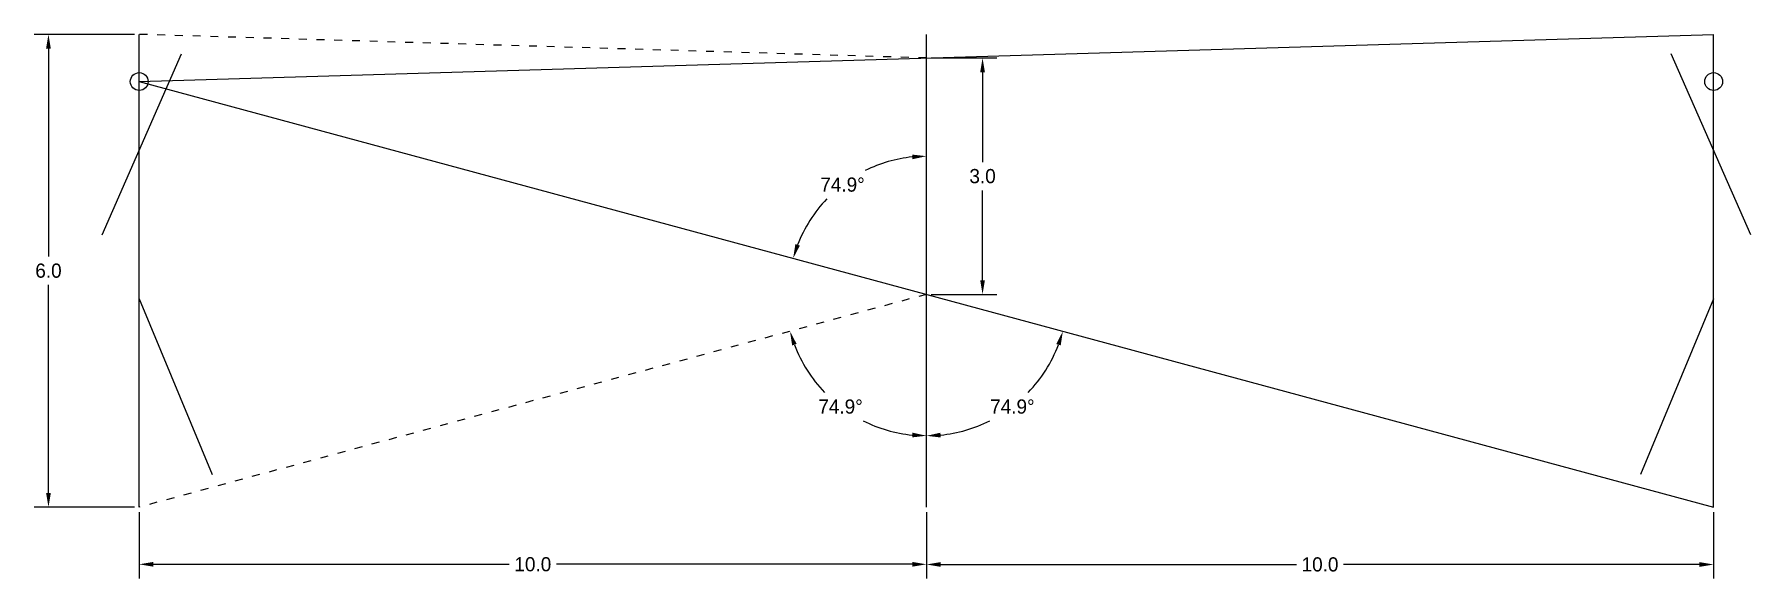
# Model space of a CAD drawing. Extents: x -1.3 to 20.5, y -0.9 to 6.
import ezdxf

# ---------------------------------------------------------------- set-up
doc = ezdxf.new("R2010")
doc.units = 0
doc.header["$LTSCALE"] = 0.5
doc.header["$MEASUREMENT"] = 0
doc.linetypes.add('DOT', pattern=[0.25, 0, -0.25])
doc.layers.get('0').update_dxf_attribs({"linetype": 'CONTINUOUS'})
doc.layers.get('DEFPOINTS').update_dxf_attribs({"linetype": 'CONTINUOUS'})
doc.dimstyles.new('STANDARD_WS', dxfattribs={"dimtxt": 0.18, "dimasz": 0.18, "dimexe": 0.18, "dimexo": 0.0625, "dimgap": 0.09, "dimtad": 0, "dimtih": 1, "dimtoh": 1, "dimdec": 1, "dimzin": 0, "dimtxsty": 'STANDARD', "dimcen": 0.09, "dimazin": 3, "dimtfac": 1, "dimtdec": 1, "dimtofl": 0, "dimtmove": 0, "dimatfit": 3, "dimtolj": 1, "dimtzin": 0})

# ---------------------------------------------------------------- blocks, each defined once
blk = doc.blocks.new('*D0')
at = {"color": 0, "linetype": 'BYBLOCK'}
for p, q in [((10.062, 5.7), (10.893, 5.7)), ((10.713, 5.52), (10.713, 4.38)), ((10.713, 2.88), (10.713, 4.02)), ((10.062, 2.7), (10.893, 2.7))]:
    blk.add_line(p, q, dxfattribs=at)
for points in [[(10.683, 5.52), (10.743, 5.52), (10.713, 5.7)], [(10.683, 2.88), (10.743, 2.88), (10.713, 2.7)]]:
    blk.add_solid(points, dxfattribs=at)
at = {"layer": 'DEFPOINTS', "color": 0, "linetype": 'BYBLOCK'}
for p in [(10, 5.7), (10, 2.7), (10.713, 2.7)]:
    blk.add_point(p, dxfattribs=at)
at = {"color": 0, "linetype": 'BYBLOCK', "insert": (10.713, 4.2), "char_height": 0.18, "attachment_point": 5}
blk.add_mtext('\\A1;3.0', dxfattribs=at)
blk = doc.blocks.new('*D1')
at = {"color": 0, "linetype": 'BYBLOCK'}
for p, q in [((-0.062, 6), (-1.333, 6)), ((-1.153, 5.82), (-1.153, 3.18)), ((-1.153, 0.18), (-1.153, 2.82)), ((-0.062, 0), (-1.333, 0))]:
    blk.add_line(p, q, dxfattribs=at)
for points in [[(-1.183, 5.82), (-1.123, 5.82), (-1.153, 6)], [(-1.183, 0.18), (-1.123, 0.18), (-1.153, 0)]]:
    blk.add_solid(points, dxfattribs=at)
at = {"layer": 'DEFPOINTS', "color": 0, "linetype": 'BYBLOCK'}
for p in [(0, 6), (-1.153, 0), (0, 0)]:
    blk.add_point(p, dxfattribs=at)
at = {"color": 0, "linetype": 'BYBLOCK', "insert": (-1.153, 3), "char_height": 0.18, "attachment_point": 5}
blk.add_mtext('\\A1;6.0', dxfattribs=at)
blk = doc.blocks.new('*D2')
at = {"color": 0, "linetype": 'BYBLOCK'}
for p, q in [((0, -0.062), (0, -0.906)), ((10, -0.062), (10, -0.906)), ((0.18, -0.726), (4.7, -0.726)), ((9.82, -0.726), (5.3, -0.726))]:
    blk.add_line(p, q, dxfattribs=at)
for points in [[(0.18, -0.696), (0.18, -0.756), (0, -0.726)], [(9.82, -0.696), (9.82, -0.756), (10, -0.726)]]:
    blk.add_solid(points, dxfattribs=at)
at = {"layer": 'DEFPOINTS', "color": 0, "linetype": 'BYBLOCK'}
for p in [(0, 0), (10, 0), (10, -0.726)]:
    blk.add_point(p, dxfattribs=at)
at = {"color": 0, "linetype": 'BYBLOCK', "insert": (5, -0.726), "char_height": 0.18, "attachment_point": 5}
blk.add_mtext('\\A1;10.0', dxfattribs=at)
blk = doc.blocks.new('*D3')
at = {"color": 0, "linetype": 'BYBLOCK'}
for p, q in [((10, -0.062), (10, -0.908)), ((20, -0.062), (20, -0.908)), ((10.18, -0.728), (14.7, -0.728)), ((19.82, -0.728), (15.3, -0.728))]:
    blk.add_line(p, q, dxfattribs=at)
for points in [[(10.18, -0.698), (10.18, -0.758), (10, -0.728)], [(19.82, -0.698), (19.82, -0.758), (20, -0.728)]]:
    blk.add_solid(points, dxfattribs=at)
at = {"layer": 'DEFPOINTS', "color": 0, "linetype": 'BYBLOCK'}
for p in [(10, 0), (20, 0), (20, -0.728)]:
    blk.add_point(p, dxfattribs=at)
at = {"color": 0, "linetype": 'BYBLOCK', "insert": (15, -0.728), "char_height": 0.18, "attachment_point": 5}
blk.add_mtext('\\A1;10.0', dxfattribs=at)
blk = doc.blocks.new('*D4')
at = {"color": 0, "linetype": 'BYBLOCK'}
for start, end in [(200.8601, 223.9206), (243.41, 264.2516)]:
    blk.add_arc((10, 2.7), 1.795, start, end, dxfattribs=at)
for points in [[(8.294, 2.052), (8.351, 2.071), (8.267, 2.232)], [(9.822, 0.945), (9.819, 0.885), (10, 0.906)]]:
    blk.add_solid(points, dxfattribs=at)
at = {"layer": 'DEFPOINTS', "color": 0, "linetype": 'BYBLOCK'}
for p in [(10, 6), (10, 2.7), (8.627, 1.545), (0, 0), (10, 0)]:
    blk.add_point(p, dxfattribs=at)
at = {"color": 0, "linetype": 'BYBLOCK', "insert": (8.909, 1.275), "char_height": 0.18, "attachment_point": 5}
blk.add_mtext('\\A1;74.9°', dxfattribs=at)
blk = doc.blocks.new('*D5')
at = {"color": 0, "linetype": 'BYBLOCK'}
for start, end in [(316.0773, 339.1415), (275.7469, 296.5934)]:
    blk.add_arc((10, 2.7), 1.795, start, end, dxfattribs=at)
for points in [[(11.649, 2.07), (11.706, 2.052), (11.733, 2.232)], [(10.181, 0.884), (10.178, 0.944), (10, 0.905)]]:
    blk.add_solid(points, dxfattribs=at)
at = {"layer": 'DEFPOINTS', "color": 0, "linetype": 'BYBLOCK'}
for p in [(10, 6), (0, 5.401), (10.758, 1.073), (10, 0), (20, 0)]:
    blk.add_point(p, dxfattribs=at)
at = {"color": 0, "linetype": 'BYBLOCK', "insert": (11.092, 1.275), "char_height": 0.18, "attachment_point": 5}
blk.add_mtext('\\A1;74.9°', dxfattribs=at)
blk = doc.blocks.new('*D6')
at = {"color": 0, "linetype": 'BYBLOCK'}
for start, end in [(95.8847, 116.2842), (136.2682, 159.0036)]:
    blk.add_arc((10, 2.7), 1.753, start, end, dxfattribs=at)
for points in [[(9.819, 4.474), (9.822, 4.415), (10, 4.454)], [(8.392, 3.319), (8.335, 3.338), (8.307, 3.157)]]:
    blk.add_solid(points, dxfattribs=at)
at = {"layer": 'DEFPOINTS', "color": 0, "linetype": 'BYBLOCK'}
for p in [(10, 6), (0, 5.401), (9.26, 4.29), (10, 0), (20, 0)]:
    blk.add_point(p, dxfattribs=at)
at = {"color": 0, "linetype": 'BYBLOCK', "insert": (8.934, 4.092), "char_height": 0.18, "attachment_point": 5}
blk.add_mtext('\\A1;74.9°', dxfattribs=at)

msp = doc.modelspace()

# ---------------------------------------------------------------- linework, layer by layer
at = {"color": 1}
for p, q in [((0, 0), (0, 6)), ((20, 0), (20, 6)), ((-0.471, 3.456), (0.538, 5.754)), ((20.471, 3.456), (19.462, 5.754)), ((0, 2.642), (0.927, 0.415)), ((20, 2.642), (19.073, 0.415))]:
    msp.add_line(p, q, dxfattribs=at)
for q in [(20, 6), (20, 0)]:
    msp.add_line((0, 5.401), q)
at = {"linetype": 'DOT'}
for p, q in [((10, 5.7), (0, 6)), ((10, 2.7), (0, 0))]:
    msp.add_line(p, q, dxfattribs=at)
at = {"color": 5}
msp.add_line((10, 0), (10, 6), dxfattribs=at)
at = {"color": 1}
for centre in [(0, 5.401), (20, 5.401)]:
    msp.add_circle(centre, 0.113, dxfattribs=at)

# ---------------------------------------------------------------- dimensions: what is measured, and where the dimension line sits
at = {"color": 3}
for base, p1, p2, picture, middle in [((-1.153, 0), (0, 6), (0, 0), '*D1', (-1.153, 3)), ((10.713, 2.7), (10, 5.7), (10, 2.7), '*D0', (10.713, 4.2))]:
    dim = msp.add_linear_dim(base=base, p1=p1, p2=p2, angle=90, dimstyle='STANDARD_WS', dxfattribs=at)
    dim.commit()
    dim.dimension.update_dxf_attribs({"geometry": picture, "text_midpoint": middle})
for base, line1, line2, picture, middle in [((8.627, 1.545), ((10, 0), (10, 6)), ((10, 2.7), (0, 0)), '*D4', (8.909, 1.275)), ((10.758, 1.073), ((0, 5.401), (20, 0)), ((10, 0), (10, 6)), '*D5', (11.092, 1.275)), ((9.26, 4.29), ((10, 0), (10, 6)), ((0, 5.401), (20, 0)), '*D6', (8.934, 4.092))]:
    dim = msp.add_angular_dim_2l(base=base, line1=line1, line2=line2, dimstyle='STANDARD_WS', dxfattribs=at)
    dim.commit()
    dim.dimension.update_dxf_attribs({"geometry": picture, "text_midpoint": middle})
for base, p1, p2, picture, middle in [((10, -0.726), (0, 0), (10, 0), '*D2', (5, -0.726)), ((20, -0.728), (10, 0), (20, 0), '*D3', (15, -0.728))]:
    dim = msp.add_linear_dim(base=base, p1=p1, p2=p2, dimstyle='STANDARD_WS', dxfattribs=at)
    dim.commit()
    dim.dimension.update_dxf_attribs({"geometry": picture, "text_midpoint": middle})

doc.saveas('drawing.dxf')
